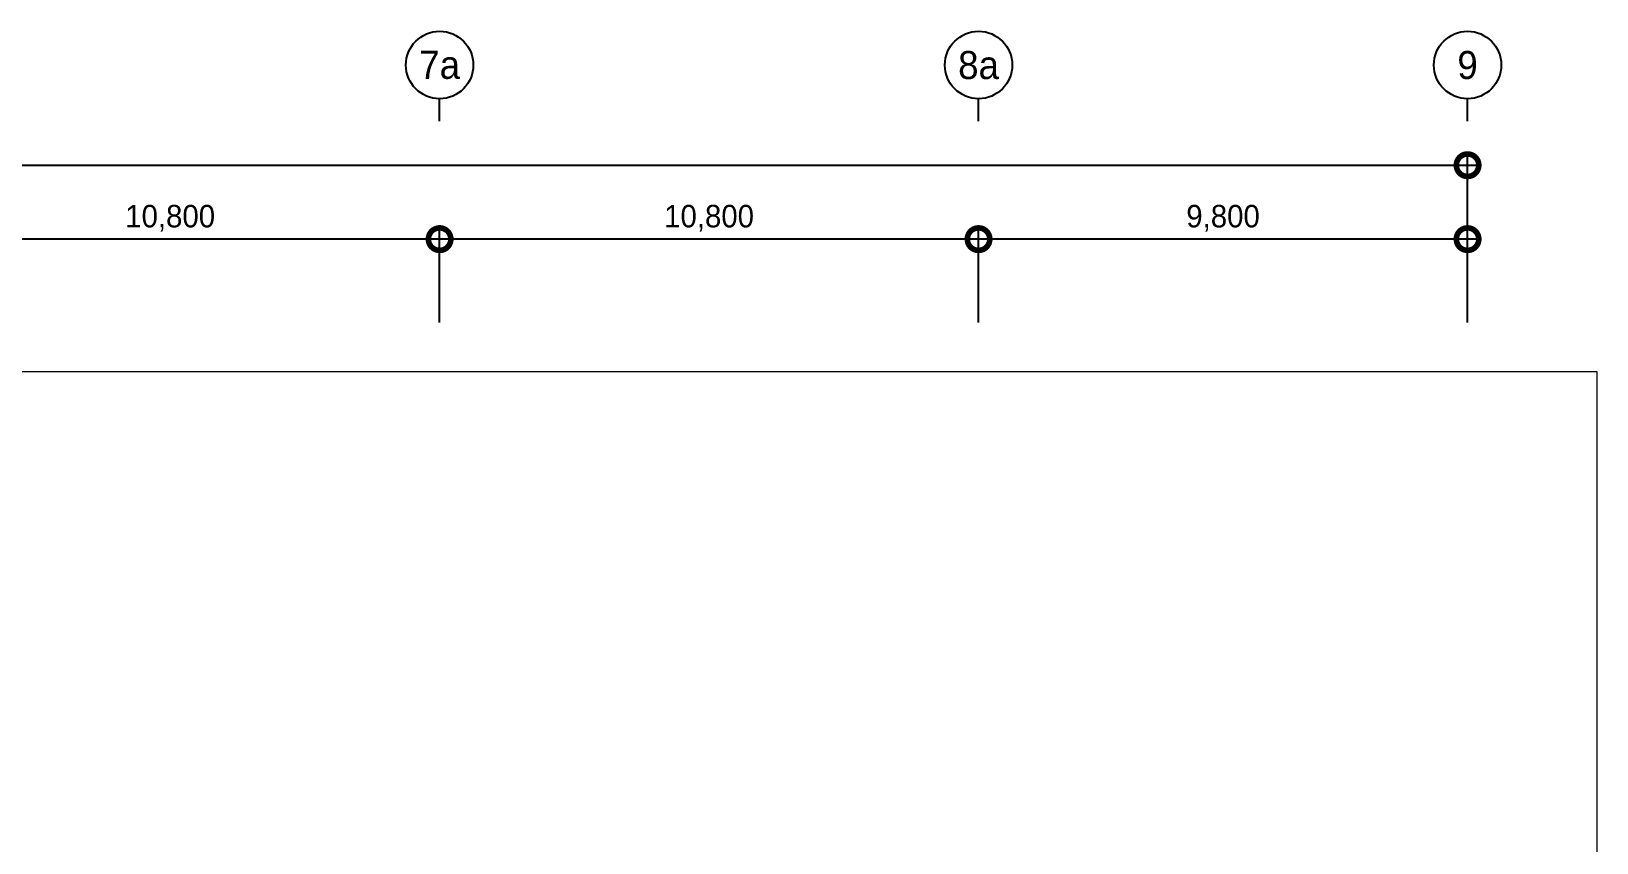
# Model space of a CAD drawing. Header units: millimetres. Extents: x -120884 to 122161, y 4425 to 84147.
# Drawn here: x 69862 to 101233, y 67667 to 83923 of the extents above; entities that cross this region are included whole.
import ezdxf
from ezdxf.enums import TextEntityAlignment as Align

# ---------------------------------------------------------------- set-up
doc = ezdxf.new("R2010")
doc.units = ezdxf.units.MM
doc.header["$LTSCALE"] = 150
doc.layers.add('-----31 Base Plan', color=252, linetype='Continuous', lineweight=0)
doc.layers.add('-----36 Dimension', color=1, linetype='Continuous', plot=False)
doc.styles.add('ELEC', font='')
doc.styles.get('ELEC').set_extended_font_data('Dotum')
doc.dimstyles.new('Gdim300', dxfattribs={"dimscale": 300, "dimtxt": 3, "dimasz": 6, "dimexe": 1.5, "dimexo": 2, "dimgap": 1, "dimtad": 1, "dimdec": 0, "dimzin": 0, "dimdsep": 46, "dimlunit": 6, "dimtxsty": 'ELEC', "dimblk": 'DOTSMALL', "dimblk1": 'DOTSMALL', "dimblk2": 'DOTSMALL', "dimcen": 1.5, "dimdle": 1.5, "dimclrd": 1, "dimclre": 1, "dimclrt": 256, "dimazin": 0, "dimtfac": 1, "dimtdec": 0, "dimtix": 1, "dimtmove": 2, "dimatfit": 3, "dimldrblk": 'DOTSMALL', "dimfxl": 1, "dimtolj": 1, "dimtzin": 0, "dimlwd": -1, "dimlwe": -1, "dimarcsym": 0})

# ---------------------------------------------------------------- blocks, each defined once
blk = doc.blocks.new('_DotSmall')
at = {"color": 0, "linetype": 'ByBlock', "const_width": 0.5}
blk.add_lwpolyline([(-0.0625, 0, 1), (0.0625, 0, 1)], format="xyb", close=True, dxfattribs=at)
blk = doc.blocks.new('*D9')
at = {"layer": '-----36 Dimension', "color": 1}
for p, q in [((78270, 79759), (67020, 79759)), ((67245, 78088), (67245, 79984)), ((78045, 78088), (78045, 79984))]:
    blk.add_line(p, q, dxfattribs=at)
at = {"layer": 'Defpoints', "color": 0, "transparency": 16777216}
for p in [(67245, 79759), (67245, 77788), (78045, 77788)]:
    blk.add_point(p, dxfattribs=at)
at = {"layer": '-----36 Dimension', "color": 1, "xscale": 900, "yscale": 900, "zscale": 900, "rotation": 180}
blk.add_blockref('_DotSmall', (67245, 79759), dxfattribs=at)
at = {"layer": '-----36 Dimension', "color": 1, "xscale": 900, "yscale": 900, "zscale": 900}
blk.add_blockref('_DotSmall', (78045, 79759), dxfattribs=at)
at = {"layer": '-----36 Dimension', "insert": (72645, 80178), "char_height": 450, "attachment_point": 5, "style": 'ELEC'}
blk.add_mtext('\\A1;10,800', dxfattribs=at)
blk = doc.blocks.new('*D10')
at = {"layer": '-----36 Dimension', "color": 1}
for p, q in [((89070, 79759), (77820, 79759)), ((78045, 78088), (78045, 79984)), ((88845, 78088), (88845, 79984))]:
    blk.add_line(p, q, dxfattribs=at)
at = {"layer": 'Defpoints', "color": 0, "transparency": 16777216}
for p in [(78045, 79759), (78045, 77788), (88845, 77788)]:
    blk.add_point(p, dxfattribs=at)
at = {"layer": '-----36 Dimension', "color": 1, "xscale": 900, "yscale": 900, "zscale": 900, "rotation": 180}
blk.add_blockref('_DotSmall', (78045, 79759), dxfattribs=at)
at = {"layer": '-----36 Dimension', "color": 1, "xscale": 900, "yscale": 900, "zscale": 900}
blk.add_blockref('_DotSmall', (88845, 79759), dxfattribs=at)
at = {"layer": '-----36 Dimension', "insert": (83445, 80178), "char_height": 450, "attachment_point": 5, "style": 'ELEC'}
blk.add_mtext('\\A1;10,800', dxfattribs=at)
blk = doc.blocks.new('*D11')
at = {"layer": '-----36 Dimension', "color": 1}
for p, q in [((98870, 79759), (88620, 79759)), ((88845, 78088), (88845, 79984)), ((98645, 78088), (98645, 79984))]:
    blk.add_line(p, q, dxfattribs=at)
at = {"layer": 'Defpoints', "color": 0, "transparency": 16777216}
for p in [(88845, 79759), (88845, 77788), (98645, 77788)]:
    blk.add_point(p, dxfattribs=at)
at = {"layer": '-----36 Dimension', "color": 1, "xscale": 900, "yscale": 900, "zscale": 900, "rotation": 180}
blk.add_blockref('_DotSmall', (88845, 79759), dxfattribs=at)
at = {"layer": '-----36 Dimension', "color": 1, "xscale": 900, "yscale": 900, "zscale": 900}
blk.add_blockref('_DotSmall', (98645, 79759), dxfattribs=at)
at = {"layer": '-----36 Dimension', "insert": (93745, 80178), "char_height": 450, "attachment_point": 5, "style": 'ELEC'}
blk.add_mtext('\\A1;9,800', dxfattribs=at)
blk = doc.blocks.new('*D15')
at = {"layer": '-----36 Dimension', "color": 1}
for p, q in [((14245, 78088), (14245, 81465)), ((98645, 78088), (98645, 81465)), ((14020, 81240), (98870, 81240))]:
    blk.add_line(p, q, dxfattribs=at)
at = {"layer": 'Defpoints', "color": 0, "transparency": 16777216}
for p in [(98645, 81240), (14245, 77788), (98645, 77788)]:
    blk.add_point(p, dxfattribs=at)
at = {"layer": '-----36 Dimension', "color": 1, "xscale": 900, "yscale": 900, "zscale": 900, "rotation": 180}
blk.add_blockref('_DotSmall', (14245, 81240), dxfattribs=at)
at = {"layer": '-----36 Dimension', "color": 1, "xscale": 900, "yscale": 900, "zscale": 900}
blk.add_blockref('_DotSmall', (98645, 81240), dxfattribs=at)
at = {"layer": '-----36 Dimension', "insert": (56445, 81659), "char_height": 450, "attachment_point": 5, "style": 'ELEC'}
blk.add_mtext('\\A1;84,400', dxfattribs=at)

msp = doc.modelspace()

# ---------------------------------------------------------------- linework, layer by layer
at = {"layer": '-----31 Base Plan'}
msp.add_lwpolyline([(101232.7, 28052.5), (11492, 28052.5), (11492, 77104.6), (101232.7, 77104.6)], close=True, dxfattribs=at)
at = {"layer": '-----36 Dimension', "elevation": 0}
for points in [[(78045.4, 82122.9), (78045.4, 82572.9, -1), (78045.4, 83922.9, -1), (78045.4, 82572.9, 0)], [(88845.4, 82122.9), (88845.4, 82572.9, -1), (88845.4, 83922.9, -1), (88845.4, 82572.9, 0)], [(98645.4, 82122.9), (98645.4, 82572.9, -1), (98645.4, 83922.9, -1), (98645.4, 82572.9, 0)]]:
    msp.add_lwpolyline(points, format="xyb", dxfattribs=at)

# ---------------------------------------------------------------- texts
at = {"layer": '-----36 Dimension', "style": 'ELEC'}
for s, p in [('7a', (78045.4, 83247.9, 0)), ('8a', (88845.4, 83247.9, 0)), ('9', (98645.4, 83247.9, 0))]:
    msp.add_text(s, height=562.5, dxfattribs=at).set_placement(p, align=Align.MIDDLE)

# ---------------------------------------------------------------- dimensions: what is measured, and where the dimension line sits
at = {"layer": '-----36 Dimension'}
dim = msp.add_linear_dim(base=(98645.4, 81240.3, 0), p1=(14245.4, 77788.3, 0), p2=(98645.4, 77788.3, 0), angle=180, dimstyle='Gdim300', override={"dimscale": 150, "dimtxsty": 'ELEC'}, dxfattribs=at)
dim.commit()
dim.dimension.update_dxf_attribs({"geometry": '*D15', "text_midpoint": (56445.4, 81658.9, 0)})
for base, p1, p2, picture, middle in [((67245.4, 79759.4, 0), (78045.4, 77788.3, 0), (67245.4, 77788.3, 0), '*D9', (72645.4, 80178, 0)), ((78045.4, 79759.4, 0), (88845.4, 77788.3, 0), (78045.4, 77788.3, 0), '*D10', (83445.4, 80178, 0)), ((88845.4, 79759.4, 0), (98645.4, 77788.3, 0), (88845.4, 77788.3, 0), '*D11', (93745.4, 80178, 0))]:
    dim = msp.add_linear_dim(base=base, p1=p1, p2=p2, dimstyle='Gdim300', override={"dimscale": 150, "dimtxsty": 'ELEC'}, dxfattribs=at)
    dim.commit()
    dim.dimension.update_dxf_attribs({"geometry": picture, "text_midpoint": middle})

doc.saveas('drawing.dxf')
